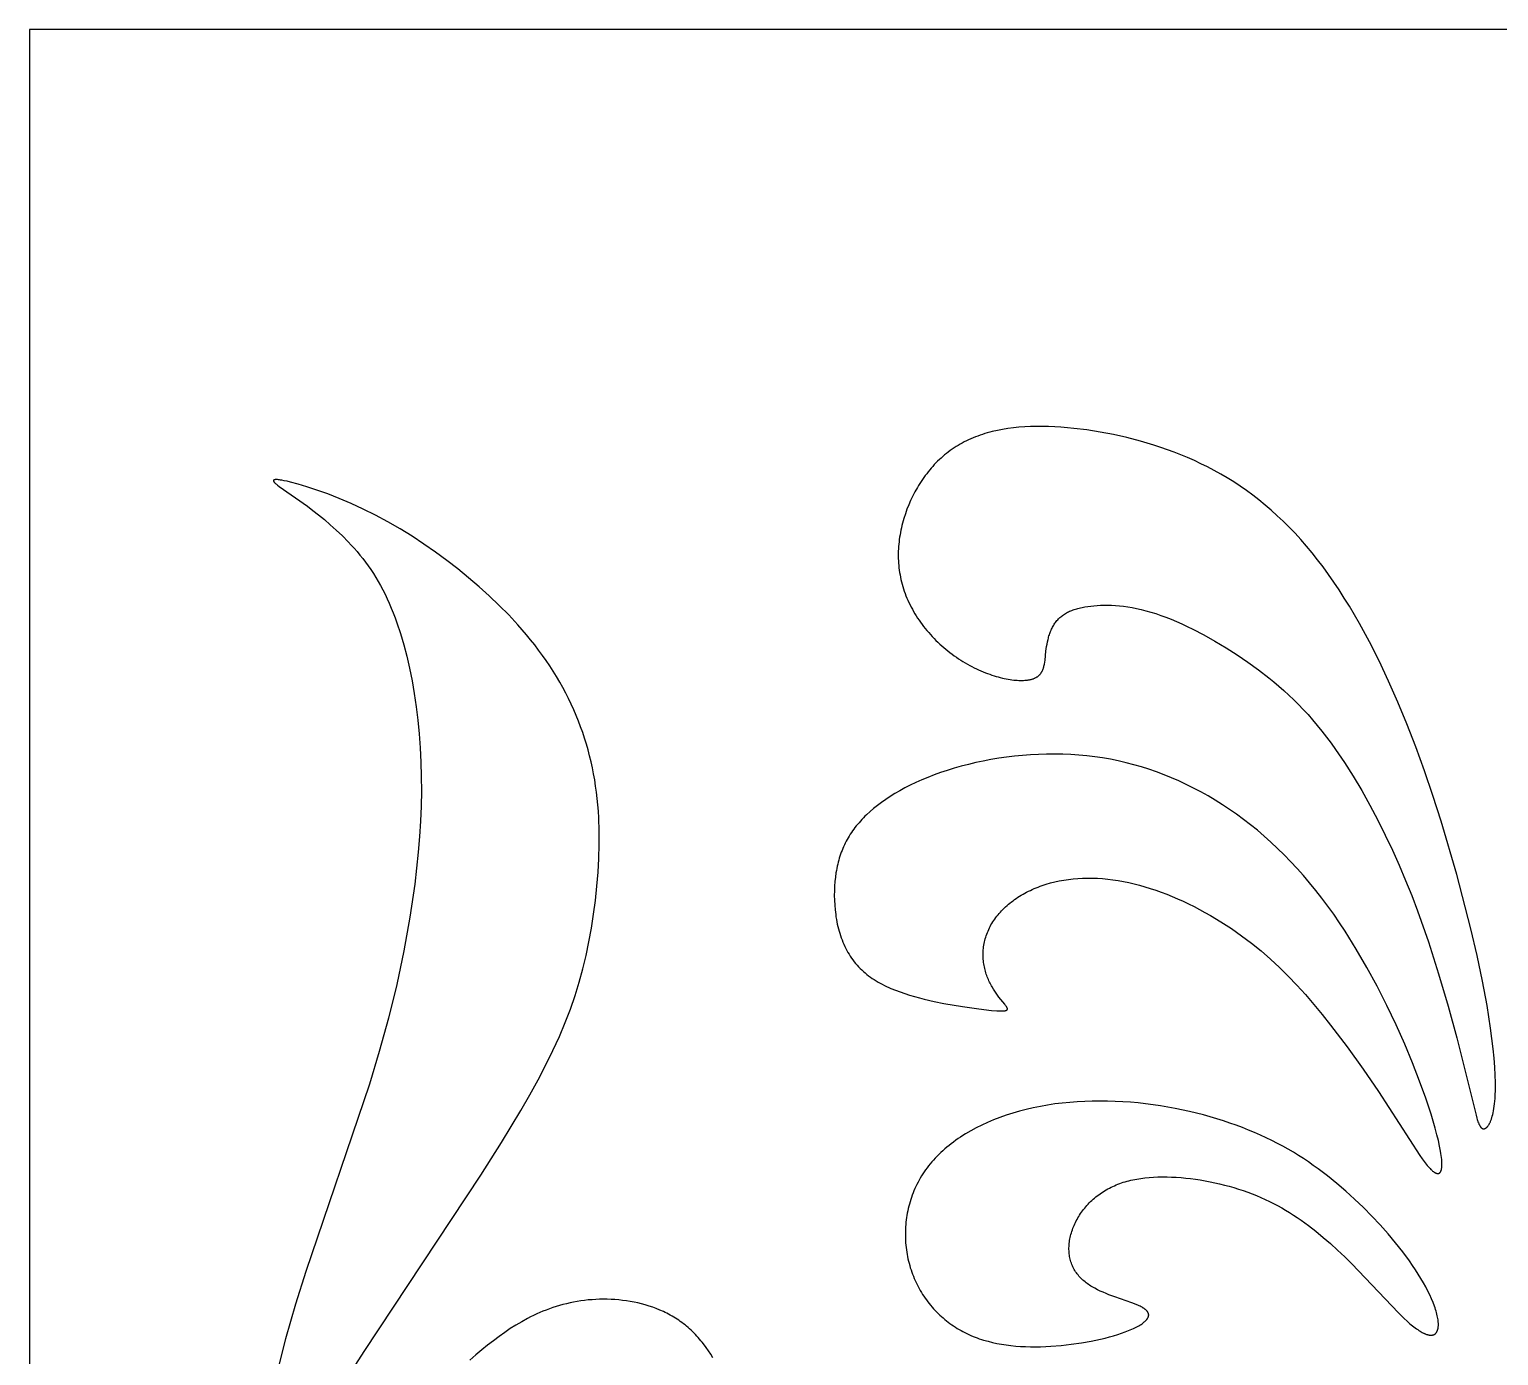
# Model space of a CAD drawing. Extents: x 2.59 to 8.26, y 15.9 to 21.16.
# Drawn here: x 2.592 to 5.247, y 18.767 to 21.164 of the extents above; entities that cross this region are included whole.
import ezdxf

# ---------------------------------------------------------------- set-up
doc = ezdxf.new("R2010")
doc.units = 0
doc.header["$MEASUREMENT"] = 0
doc.layers.add('DEFAULT', color=18, linetype='CONTINUOUS')

msp = doc.modelspace()

# ---------------------------------------------------------------- linework, layer by layer
at = {"layer": 'DEFAULT'}
for points in [[(2.5915, 15.8988), (8.2615, 15.8988), (8.2615, 21.1638), (2.5915, 21.1638)], [(5.2398, 19.2886), (5.2386, 19.3045), (5.2369, 19.3215), (5.2322, 19.3586), (5.2257, 19.3996), (5.2175, 19.4437), (5.2078, 19.4902), (5.1967, 19.5384), (5.1714, 19.6366), (5.143, 19.7329), (5.128, 19.7793), (5.1126, 19.8241), (5.0969, 19.8672), (5.0808, 19.9086), (5.0644, 19.9482), (5.0477, 19.9861), (5.0306, 20.0224), (5.0132, 20.0569), (4.9953, 20.0899), (4.9771, 20.1212), (4.9678, 20.1362), (4.9584, 20.1508), (4.9489, 20.165), (4.9392, 20.1788), (4.9295, 20.1923), (4.9196, 20.2053), (4.9096, 20.2179), (4.8994, 20.23), (4.8891, 20.2418), (4.8787, 20.2532), (4.8682, 20.2642), (4.8575, 20.2748), (4.8467, 20.285), (4.8358, 20.2949), (4.8248, 20.3043), (4.8136, 20.3134), (4.8023, 20.3221), (4.791, 20.3304), (4.7795, 20.3383), (4.7679, 20.346), (4.7563, 20.3532), (4.7445, 20.3601), (4.7327, 20.3667), (4.7208, 20.373), (4.7088, 20.379), (4.6968, 20.3846), (4.6847, 20.3899), (4.6725, 20.395), (4.6604, 20.3998), (4.6482, 20.4043), (4.636, 20.4085), (4.6237, 20.4125), (4.6115, 20.4163), (4.5992, 20.4198), (4.5748, 20.4261), (4.5504, 20.4315), (4.5263, 20.4361), (4.5024, 20.4399), (4.4789, 20.4428), (4.4673, 20.4439), (4.4558, 20.4449), (4.4445, 20.4456), (4.4333, 20.446), (4.4223, 20.4463), (4.4114, 20.4463), (4.4007, 20.4461), (4.3902, 20.4456), (4.3799, 20.4448), (4.3698, 20.4438), (4.3599, 20.4426), (4.3502, 20.441), (4.3408, 20.4392), (4.3316, 20.4371), (4.327, 20.4359), (4.3226, 20.4347), (4.3182, 20.4334), (4.3138, 20.432), (4.3095, 20.4306), (4.3053, 20.429), (4.3011, 20.4274), (4.297, 20.4258), (4.2929, 20.424), (4.2889, 20.4222), (4.285, 20.4203), (4.2811, 20.4183), (4.2773, 20.4163), (4.2735, 20.4142), (4.2698, 20.412), (4.2662, 20.4098), (4.2626, 20.4074), (4.259, 20.405), (4.2556, 20.4026), (4.2522, 20.4), (4.2488, 20.3974), (4.2455, 20.3947), (4.2423, 20.392), (4.2391, 20.3892), (4.236, 20.3863), (4.2329, 20.3833), (4.2299, 20.3803), (4.2269, 20.3772), (4.2241, 20.3741), (4.2212, 20.3709), (4.2185, 20.3676), (4.2157, 20.3643), (4.2131, 20.3609), (4.2105, 20.3575), (4.208, 20.354), (4.2055, 20.3505), (4.2031, 20.3469), (4.2007, 20.3433), (4.1984, 20.3396), (4.1962, 20.3359), (4.1919, 20.3283), (4.1879, 20.3206), (4.1841, 20.3127), (4.1807, 20.3047), (4.1774, 20.2966), (4.1745, 20.2884), (4.1718, 20.2801), (4.1695, 20.2717), (4.1684, 20.2675), (4.1674, 20.2633), (4.1665, 20.2591), (4.1657, 20.2548), (4.1649, 20.2506), (4.1642, 20.2463), (4.1636, 20.2421), (4.1631, 20.2378), (4.1627, 20.2335), (4.1623, 20.2293), (4.162, 20.225), (4.1618, 20.2207), (4.1617, 20.2164), (4.1617, 20.2122), (4.1618, 20.2079), (4.162, 20.2036), (4.1622, 20.1994), (4.1626, 20.1951), (4.163, 20.1908), (4.1636, 20.1866), (4.1642, 20.1823), (4.1649, 20.1781), (4.1657, 20.1738), (4.1666, 20.1696), (4.1676, 20.1654), (4.1687, 20.1612), (4.1699, 20.157), (4.1712, 20.1528), (4.1726, 20.1486), (4.1741, 20.1445), (4.1757, 20.1403), (4.1774, 20.1362), (4.1791, 20.1321), (4.181, 20.128), (4.183, 20.1239), (4.185, 20.1199), (4.1872, 20.1159), (4.1894, 20.1119), (4.1917, 20.1079), (4.1942, 20.1039), (4.1967, 20.1), (4.1993, 20.0961), (4.202, 20.0923), (4.2048, 20.0885), (4.2076, 20.0847), (4.2106, 20.081), (4.2136, 20.0773), (4.2167, 20.0737), (4.2198, 20.0701), (4.2231, 20.0666), (4.2264, 20.0631), (4.2298, 20.0597), (4.2332, 20.0563), (4.2368, 20.053), (4.2403, 20.0498), (4.244, 20.0466), (4.2477, 20.0435), (4.2514, 20.0405), (4.2552, 20.0375), (4.259, 20.0346), (4.2629, 20.0318), (4.2668, 20.0291), (4.2707, 20.0264), (4.2747, 20.0238), (4.2787, 20.0213), (4.2827, 20.0189), (4.2867, 20.0166), (4.2908, 20.0144), (4.2948, 20.0122), (4.2989, 20.0102), (4.3029, 20.0082), (4.307, 20.0063), (4.311, 20.0046), (4.315, 20.0029), (4.3191, 20.0012), (4.323, 19.9997), (4.327, 19.9983), (4.3309, 19.997), (4.3348, 19.9957), (4.3386, 19.9946), (4.3424, 19.9935), (4.3461, 19.9925), (4.3498, 19.9916), (4.3534, 19.9908), (4.357, 19.9901), (4.3605, 19.9894), (4.3639, 19.9889), (4.3672, 19.9884), (4.3704, 19.988), (4.3736, 19.9877), (4.3767, 19.9875), (4.3796, 19.9873), (4.3825, 19.9872), (4.3853, 19.9872), (4.388, 19.9873), (4.3906, 19.9875), (4.3931, 19.9877), (4.3955, 19.988), (4.3967, 19.9881), (4.3978, 19.9883), (4.3989, 19.9885), (4.4, 19.9887), (4.401, 19.989), (4.402, 19.9892), (4.403, 19.9895), (4.404, 19.9898), (4.405, 19.9901), (4.4059, 19.9904), (4.4068, 19.9908), (4.4077, 19.9911), (4.4085, 19.9915), (4.4093, 19.9919), (4.4101, 19.9923), (4.4109, 19.9927), (4.4117, 19.9931), (4.4124, 19.9936), (4.4131, 19.994), (4.4138, 19.9945), (4.4144, 19.995), (4.4151, 19.9955), (4.4157, 19.996), (4.4163, 19.9965), (4.4168, 19.9971), (4.4174, 19.9977), (4.4179, 19.9982), (4.4184, 19.9988), (4.4189, 19.9994), (4.4194, 20), (4.4198, 20.0007), (4.4202, 20.0013), (4.4207, 20.002), (4.4211, 20.0026), (4.4214, 20.0033), (4.4218, 20.004), (4.4221, 20.0047), (4.4225, 20.0054), (4.4228, 20.0062), (4.4231, 20.0069), (4.4234, 20.0077), (4.4236, 20.0084), (4.4239, 20.0092), (4.4241, 20.01), (4.4246, 20.0116), (4.425, 20.0133), (4.4254, 20.015), (4.4257, 20.0167), (4.4263, 20.0203), (4.4269, 20.0241), (4.4287, 20.0402), (4.4299, 20.0487), (4.4306, 20.053), (4.4315, 20.0573), (4.4324, 20.0615), (4.433, 20.0636), (4.4335, 20.0657), (4.4341, 20.0678), (4.4348, 20.0699), (4.4355, 20.0719), (4.4362, 20.0739), (4.437, 20.0759), (4.4378, 20.0779), (4.4387, 20.0798), (4.4396, 20.0817), (4.4405, 20.0835), (4.4415, 20.0854), (4.4426, 20.0871), (4.4436, 20.0889), (4.4448, 20.0906), (4.446, 20.0922), (4.4472, 20.0938), (4.4485, 20.0954), (4.4498, 20.0969), (4.4511, 20.0983), (4.4526, 20.0997), (4.454, 20.1011), (4.4555, 20.1024), (4.4571, 20.1037), (4.4587, 20.1049), (4.4604, 20.1061), (4.4621, 20.1072), (4.4639, 20.1083), (4.4657, 20.1094), (4.4675, 20.1104), (4.4694, 20.1113), (4.4714, 20.1122), (4.4734, 20.1131), (4.4755, 20.1139), (4.4776, 20.1147), (4.4797, 20.1155), (4.482, 20.1162), (4.4842, 20.1168), (4.4865, 20.1175), (4.4889, 20.1181), (4.4913, 20.1187), (4.4938, 20.1192), (4.4989, 20.1202), (4.5042, 20.121), (4.5097, 20.1217), (4.5154, 20.1223), (4.5213, 20.1227), (4.5274, 20.123), (4.5338, 20.1232), (4.5403, 20.1232), (4.5471, 20.123), (4.5541, 20.1226), (4.5613, 20.122), (4.5688, 20.1212), (4.5765, 20.1202), (4.5844, 20.1189), (4.5925, 20.1173), (4.6008, 20.1154), (4.6093, 20.1132), (4.6181, 20.1108), (4.627, 20.108), (4.6361, 20.1049), (4.6454, 20.1015), (4.6549, 20.0978), (4.6645, 20.0937), (4.6742, 20.0894), (4.684, 20.0848), (4.6939, 20.0799), (4.7139, 20.0694), (4.734, 20.0581), (4.7541, 20.046), (4.7739, 20.0333), (4.7935, 20.0201), (4.8126, 20.0063), (4.8313, 19.9919), (4.8405, 19.9845), (4.8496, 19.9768), (4.8586, 19.9689), (4.8675, 19.9608), (4.8763, 19.9524), (4.885, 19.9438), (4.8936, 19.9348), (4.9022, 19.9255), (4.9106, 19.9159), (4.919, 19.906), (4.9274, 19.8957), (4.9357, 19.885), (4.9439, 19.874), (4.9521, 19.8626), (4.9681, 19.839), (4.9839, 19.8141), (4.9992, 19.7884), (5.014, 19.7619), (5.0283, 19.735), (5.0419, 19.7078), (5.0548, 19.6805), (5.0671, 19.6533), (5.0786, 19.6259), (5.0896, 19.5986), (5.1001, 19.571), (5.1198, 19.5149), (5.1382, 19.4571), (5.1556, 19.3985), (5.1713, 19.3414), (5.2059, 19.2014), (5.2073, 19.1963), (5.208, 19.1939), (5.2087, 19.1918), (5.2094, 19.1898), (5.2101, 19.1879), (5.2108, 19.1863), (5.2112, 19.1855), (5.2115, 19.1847), (5.2119, 19.184), (5.2122, 19.1833), (5.2126, 19.1827), (5.2129, 19.1821), (5.2133, 19.1815), (5.2135, 19.1812), (5.2137, 19.1809), (5.2139, 19.1807), (5.214, 19.1804), (5.2142, 19.1802), (5.2144, 19.18), (5.2146, 19.1798), (5.2148, 19.1795), (5.215, 19.1793), (5.2152, 19.1791), (5.2154, 19.179), (5.2156, 19.1788), (5.2158, 19.1786), (5.216, 19.1785), (5.2162, 19.1783), (5.2164, 19.1782), (5.2166, 19.178), (5.2168, 19.1779), (5.217, 19.1778), (5.2171, 19.1777), (5.2172, 19.1777), (5.2173, 19.1776), (5.2174, 19.1776), (5.2175, 19.1775), (5.2176, 19.1775), (5.2177, 19.1774), (5.2178, 19.1774), (5.2179, 19.1774), (5.218, 19.1773), (5.2181, 19.1773), (5.2182, 19.1773), (5.2183, 19.1772), (5.2184, 19.1772), (5.2185, 19.1772), (5.2187, 19.1772), (5.2188, 19.1771), (5.2189, 19.1771), (5.219, 19.1771), (5.2191, 19.1771), (5.2192, 19.1771), (5.2193, 19.1771), (5.2194, 19.1771), (5.2195, 19.1771), (5.2196, 19.1771), (5.2197, 19.1771), (5.2198, 19.1771), (5.22, 19.1771), (5.2201, 19.1771), (5.2202, 19.1771), (5.2203, 19.1771), (5.2204, 19.1771), (5.2205, 19.1771), (5.2206, 19.1771), (5.2207, 19.1772), (5.2209, 19.1772), (5.221, 19.1772), (5.2211, 19.1772), (5.2212, 19.1773), (5.2213, 19.1773), (5.2214, 19.1773), (5.2215, 19.1774), (5.2218, 19.1774), (5.222, 19.1775), (5.2222, 19.1776), (5.2225, 19.1777), (5.2227, 19.1779), (5.2229, 19.178), (5.2232, 19.1781), (5.2234, 19.1783), (5.2237, 19.1784), (5.2239, 19.1786), (5.2241, 19.1787), (5.2244, 19.1789), (5.2246, 19.1791), (5.2249, 19.1793), (5.2251, 19.1795), (5.2253, 19.1798), (5.2256, 19.18), (5.2258, 19.1802), (5.2261, 19.1805), (5.2263, 19.1808), (5.2266, 19.181), (5.2268, 19.1813), (5.2273, 19.1819), (5.2278, 19.1826), (5.2283, 19.1833), (5.2288, 19.184), (5.2293, 19.1848), (5.2298, 19.1857), (5.2302, 19.1865), (5.2307, 19.1875), (5.2312, 19.1885), (5.2317, 19.1895), (5.2322, 19.1906), (5.2326, 19.1917), (5.2331, 19.1929), (5.2335, 19.1941), (5.234, 19.1954), (5.2344, 19.1968), (5.2353, 19.1997), (5.2361, 19.2028), (5.2368, 19.2061), (5.2376, 19.2097), (5.2382, 19.2136), (5.2388, 19.2177), (5.2394, 19.222), (5.2399, 19.2267), (5.2403, 19.2316), (5.2406, 19.2368), (5.241, 19.248), (5.241, 19.2604), (5.2406, 19.2739)], [(5.1379, 19.1556), (5.1353, 19.1663), (5.1322, 19.178), (5.1245, 19.2036), (5.1151, 19.2322), (5.1039, 19.2631), (5.0911, 19.2959), (5.0769, 19.33), (5.0614, 19.3648), (5.0448, 19.3998), (5.0272, 19.4346), (5.0087, 19.4687), (4.9894, 19.5019), (4.9694, 19.5339), (4.9591, 19.5494), (4.9486, 19.5646), (4.938, 19.5794), (4.9272, 19.5938), (4.9162, 19.6079), (4.9051, 19.6215), (4.8938, 19.6348), (4.8824, 19.6476), (4.8708, 19.6601), (4.8591, 19.6721), (4.8472, 19.6838), (4.8351, 19.6951), (4.823, 19.7059), (4.8107, 19.7164), (4.7983, 19.7264), (4.7858, 19.7361), (4.7732, 19.7453), (4.7605, 19.7542), (4.7477, 19.7627), (4.7347, 19.7708), (4.7217, 19.7785), (4.7087, 19.7859), (4.6955, 19.7928), (4.6822, 19.7994), (4.6689, 19.8056), (4.6555, 19.8115), (4.642, 19.8169), (4.6285, 19.822), (4.6148, 19.8267), (4.6011, 19.8311), (4.5872, 19.835), (4.5733, 19.8386), (4.5593, 19.8418), (4.5452, 19.8447), (4.531, 19.8472), (4.5167, 19.8492), (4.5024, 19.851), (4.488, 19.8523), (4.4735, 19.8533), (4.4589, 19.8539), (4.4444, 19.8542), (4.4298, 19.8541), (4.4152, 19.8536), (4.4006, 19.8529), (4.3861, 19.8517), (4.3717, 19.8503), (4.3574, 19.8486), (4.3432, 19.8465), (4.3292, 19.8442), (4.3153, 19.8415), (4.3018, 19.8387), (4.2884, 19.8355), (4.2753, 19.8321), (4.2626, 19.8285), (4.2502, 19.8246), (4.2381, 19.8206), (4.2264, 19.8164), (4.215, 19.812), (4.2041, 19.8074), (4.1935, 19.8027), (4.1834, 19.7979), (4.1737, 19.7929), (4.1644, 19.7878), (4.1555, 19.7827), (4.147, 19.7774), (4.139, 19.7721), (4.1313, 19.7667), (4.124, 19.7612), (4.1172, 19.7557), (4.1107, 19.7501), (4.1045, 19.7445), (4.1016, 19.7417), (4.0988, 19.7388), (4.096, 19.7359), (4.0933, 19.7331), (4.0908, 19.7302), (4.0883, 19.7272), (4.0858, 19.7243), (4.0835, 19.7213), (4.0813, 19.7183), (4.0791, 19.7153), (4.077, 19.7123), (4.075, 19.7092), (4.073, 19.7061), (4.0712, 19.703), (4.0694, 19.6998), (4.0676, 19.6967), (4.066, 19.6934), (4.0644, 19.6902), (4.0629, 19.6868), (4.0615, 19.6835), (4.0601, 19.6801), (4.0588, 19.6767), (4.0575, 19.6732), (4.0563, 19.6697), (4.0552, 19.6661), (4.0542, 19.6625), (4.0532, 19.6588), (4.0523, 19.6551), (4.0514, 19.6514), (4.0506, 19.6476), (4.0499, 19.6437), (4.0492, 19.6398), (4.0481, 19.6319), (4.0472, 19.6238), (4.0466, 19.6155), (4.0462, 19.6071), (4.0461, 19.5986), (4.0463, 19.59), (4.0468, 19.5814), (4.0475, 19.5727), (4.048, 19.5684), (4.0486, 19.5641), (4.0492, 19.5598), (4.0499, 19.5555), (4.0507, 19.5512), (4.0516, 19.547), (4.0526, 19.5428), (4.0536, 19.5386), (4.0547, 19.5344), (4.056, 19.5303), (4.0573, 19.5262), (4.0586, 19.5222), (4.0601, 19.5183), (4.0617, 19.5144), (4.0633, 19.5105), (4.065, 19.5067), (4.0669, 19.503), (4.0688, 19.4994), (4.0708, 19.4958), (4.0729, 19.4923), (4.0751, 19.4888), (4.0773, 19.4855), (4.0797, 19.4822), (4.0822, 19.479), (4.0847, 19.4758), (4.0873, 19.4728), (4.09, 19.4698), (4.0928, 19.4669), (4.0957, 19.4641), (4.0987, 19.4614), (4.1018, 19.4587), (4.1049, 19.4561), (4.1081, 19.4536), (4.1114, 19.4512), (4.1148, 19.4488), (4.1183, 19.4465), (4.1218, 19.4443), (4.1254, 19.4422), (4.1291, 19.4401), (4.1328, 19.4381), (4.1367, 19.4361), (4.1405, 19.4342), (4.1445, 19.4324), (4.1485, 19.4307), (4.1566, 19.4273), (4.165, 19.4242), (4.1735, 19.4212), (4.1822, 19.4185), (4.191, 19.4159), (4.1998, 19.4136), (4.2088, 19.4113), (4.2266, 19.4073), (4.2443, 19.4037), (4.2777, 19.398), (4.3071, 19.3938), (4.3305, 19.391), (4.3397, 19.3903), (4.3436, 19.3901), (4.3471, 19.39), (4.3486, 19.39), (4.3501, 19.39), (4.3514, 19.3901), (4.3526, 19.3902), (4.3532, 19.3902), (4.3538, 19.3903), (4.3543, 19.3904), (4.3548, 19.3904), (4.3552, 19.3905), (4.3557, 19.3906), (4.3559, 19.3907), (4.3561, 19.3907), (4.3562, 19.3908), (4.3564, 19.3909), (4.3566, 19.3909), (4.3568, 19.391), (4.357, 19.3911), (4.3571, 19.3911), (4.3573, 19.3912), (4.3574, 19.3913), (4.3575, 19.3914), (4.3576, 19.3914), (4.3577, 19.3914), (4.3577, 19.3915), (4.3578, 19.3915), (4.3579, 19.3916), (4.3579, 19.3916), (4.358, 19.3917), (4.358, 19.3917), (4.3581, 19.3917), (4.3581, 19.3918), (4.3582, 19.3918), (4.3582, 19.3919), (4.3583, 19.3919), (4.3583, 19.392), (4.3584, 19.392), (4.3584, 19.3921), (4.3585, 19.3921), (4.3585, 19.3922), (4.3585, 19.3922), (4.3586, 19.3923), (4.3586, 19.3923), (4.3587, 19.3924), (4.3587, 19.3924), (4.3587, 19.3925), (4.3587, 19.3925), (4.3588, 19.3926), (4.3588, 19.3927), (4.3588, 19.3927), (4.3588, 19.3928), (4.3589, 19.3928), (4.3589, 19.3929), (4.3589, 19.3929), (4.3589, 19.393), (4.3589, 19.3931), (4.359, 19.3931), (4.359, 19.3932), (4.359, 19.3932), (4.359, 19.3933), (4.359, 19.3934), (4.359, 19.3934), (4.359, 19.3935), (4.359, 19.3936), (4.359, 19.3936), (4.359, 19.3937), (4.359, 19.3938), (4.359, 19.3938), (4.359, 19.3939), (4.359, 19.394), (4.359, 19.394), (4.359, 19.3941), (4.359, 19.3942), (4.359, 19.3943), (4.3589, 19.3944), (4.3589, 19.3946), (4.3589, 19.3947), (4.3588, 19.3949), (4.3588, 19.395), (4.3587, 19.3952), (4.3587, 19.3953), (4.3586, 19.3955), (4.3585, 19.3957), (4.3584, 19.3959), (4.3584, 19.396), (4.3582, 19.3964), (4.358, 19.3968), (4.3578, 19.3971), (4.3575, 19.3975), (4.3573, 19.3979), (4.357, 19.3984), (4.3564, 19.3992), (4.3557, 19.4001), (4.3542, 19.4021), (4.3437, 19.4151), (4.3412, 19.4184), (4.3387, 19.4218), (4.3362, 19.4255), (4.3337, 19.4293), (4.3313, 19.4334), (4.3301, 19.4355), (4.3289, 19.4377), (4.3278, 19.4399), (4.3266, 19.4421), (4.3256, 19.4444), (4.3245, 19.4467), (4.3235, 19.4491), (4.3226, 19.4516), (4.3217, 19.454), (4.3208, 19.4565), (4.32, 19.4591), (4.3192, 19.4616), (4.3185, 19.4642), (4.3179, 19.4669), (4.3173, 19.4695), (4.3168, 19.4722), (4.3163, 19.475), (4.3159, 19.4777), (4.3156, 19.4805), (4.3153, 19.4833), (4.3151, 19.4861), (4.315, 19.4889), (4.315, 19.4917), (4.315, 19.4945), (4.3151, 19.4974), (4.3153, 19.5003), (4.3156, 19.5031), (4.3159, 19.506), (4.3164, 19.5089), (4.3169, 19.5117), (4.3175, 19.5146), (4.3181, 19.5175), (4.3189, 19.5203), (4.3197, 19.5232), (4.3206, 19.526), (4.3216, 19.5288), (4.3227, 19.5316), (4.3239, 19.5344), (4.3251, 19.5372), (4.3264, 19.54), (4.3278, 19.5427), (4.3293, 19.5454), (4.3309, 19.5481), (4.3325, 19.5508), (4.3343, 19.5534), (4.3361, 19.5561), (4.338, 19.5587), (4.3399, 19.5612), (4.342, 19.5637), (4.3441, 19.5662), (4.3463, 19.5687), (4.3485, 19.5711), (4.3508, 19.5735), (4.3532, 19.5759), (4.3557, 19.5782), (4.3583, 19.5805), (4.3609, 19.5827), (4.3635, 19.5849), (4.3663, 19.5871), (4.3691, 19.5892), (4.372, 19.5913), (4.3749, 19.5933), (4.3779, 19.5953), (4.3809, 19.5972), (4.384, 19.5991), (4.3872, 19.601), (4.3904, 19.6028), (4.3937, 19.6045), (4.397, 19.6062), (4.4004, 19.6079), (4.4038, 19.6095), (4.4073, 19.611), (4.4109, 19.6125), (4.4144, 19.6139), (4.4181, 19.6153), (4.4218, 19.6166), (4.4293, 19.6191), (4.4369, 19.6213), (4.4448, 19.6233), (4.4528, 19.6251), (4.4609, 19.6266), (4.4692, 19.6278), (4.4777, 19.6288), (4.4862, 19.6296), (4.4949, 19.63), (4.5038, 19.6302), (4.5127, 19.6302), (4.5218, 19.6298), (4.5309, 19.6292), (4.5402, 19.6283), (4.5495, 19.6271), (4.559, 19.6257), (4.5685, 19.624), (4.5781, 19.622), (4.5878, 19.6198), (4.5975, 19.6173), (4.6073, 19.6145), (4.6171, 19.6115), (4.6269, 19.6082), (4.6368, 19.6046), (4.6468, 19.6009), (4.6567, 19.5968), (4.6666, 19.5926), (4.6765, 19.5881), (4.6865, 19.5834), (4.6963, 19.5785), (4.7062, 19.5734), (4.716, 19.5681), (4.7257, 19.5626), (4.7449, 19.551), (4.7638, 19.5388), (4.7822, 19.5259), (4.8001, 19.5124), (4.8174, 19.4984), (4.8343, 19.4838), (4.8506, 19.4686), (4.8666, 19.4528), (4.8822, 19.4365), (4.8976, 19.4194), (4.9128, 19.4018), (4.9279, 19.3835), (4.9429, 19.3645), (4.9728, 19.3252), (5.0019, 19.2846), (5.0295, 19.2444), (5.1045, 19.1286), (5.1085, 19.1229), (5.1123, 19.1177), (5.116, 19.113), (5.1177, 19.1108), (5.1195, 19.1088), (5.1212, 19.1069), (5.1228, 19.1051), (5.1244, 19.1035), (5.1252, 19.1028), (5.1259, 19.102), (5.1267, 19.1014), (5.1274, 19.1007), (5.1282, 19.1001), (5.1289, 19.0996), (5.1296, 19.099), (5.1303, 19.0986), (5.131, 19.0981), (5.1313, 19.0979), (5.1316, 19.0977), (5.132, 19.0975), (5.1323, 19.0974), (5.1326, 19.0972), (5.1329, 19.0971), (5.1333, 19.0969), (5.1336, 19.0968), (5.1339, 19.0967), (5.1342, 19.0966), (5.1345, 19.0965), (5.1348, 19.0964), (5.1351, 19.0963), (5.1354, 19.0962), (5.1355, 19.0962), (5.1357, 19.0962), (5.1358, 19.0962), (5.1359, 19.0961), (5.1361, 19.0961), (5.1362, 19.0961), (5.1363, 19.0961), (5.1365, 19.0961), (5.1366, 19.0961), (5.1368, 19.0961), (5.1369, 19.0961), (5.137, 19.0961), (5.1372, 19.0961), (5.1373, 19.0961), (5.1374, 19.0961), (5.1375, 19.0961), (5.1377, 19.0961), (5.1378, 19.0962), (5.1379, 19.0962), (5.138, 19.0962), (5.1382, 19.0962), (5.1383, 19.0963), (5.1384, 19.0963), (5.1385, 19.0964), (5.1387, 19.0964), (5.1388, 19.0964), (5.1389, 19.0965), (5.139, 19.0965), (5.1391, 19.0966), (5.1392, 19.0967), (5.1393, 19.0967), (5.1395, 19.0968), (5.1396, 19.0968), (5.1397, 19.0969), (5.1398, 19.097), (5.1399, 19.0971), (5.14, 19.0971), (5.1401, 19.0972), (5.1402, 19.0973), (5.1403, 19.0974), (5.1404, 19.0975), (5.1405, 19.0976), (5.1406, 19.0977), (5.1407, 19.0978), (5.1408, 19.0979), (5.1409, 19.098), (5.141, 19.0981), (5.1411, 19.0982), (5.1412, 19.0983), (5.1413, 19.0985), (5.1413, 19.0986), (5.1414, 19.0987), (5.1415, 19.0988), (5.1416, 19.099), (5.1418, 19.0992), (5.1419, 19.0995), (5.1421, 19.0998), (5.1422, 19.1001), (5.1424, 19.1005), (5.1425, 19.1008), (5.1427, 19.1012), (5.1428, 19.1015), (5.1429, 19.1019), (5.143, 19.1023), (5.1432, 19.1027), (5.1433, 19.1031), (5.1434, 19.1036), (5.1435, 19.104), (5.1436, 19.1045), (5.1437, 19.1055), (5.1439, 19.1065), (5.144, 19.1076), (5.1441, 19.1087), (5.1442, 19.1099), (5.1442, 19.1111), (5.1442, 19.1124), (5.1442, 19.1138), (5.1442, 19.1152), (5.1441, 19.1182), (5.1438, 19.1214), (5.1435, 19.1249), (5.143, 19.1286), (5.1425, 19.1325), (5.1418, 19.1367), (5.1401, 19.1457)], [(5.1378, 18.8207), (5.1378, 18.8216), (5.1378, 18.8226), (5.1378, 18.8237), (5.1378, 18.8247), (5.1378, 18.8258), (5.1377, 18.8269), (5.1375, 18.8291), (5.1372, 18.8315), (5.1368, 18.834), (5.1364, 18.8365), (5.1358, 18.8391), (5.1352, 18.8419), (5.1344, 18.8447), (5.1336, 18.8475), (5.1327, 18.8505), (5.1317, 18.8535), (5.1306, 18.8566), (5.1282, 18.8631), (5.1254, 18.8698), (5.1222, 18.8767), (5.1188, 18.8838), (5.1149, 18.8912), (5.1108, 18.8987), (5.1063, 18.9064), (5.1015, 18.9142), (5.0965, 18.9221), (5.0911, 18.9301), (5.0855, 18.9382), (5.0734, 18.9544), (5.0605, 18.9708), (5.0468, 18.9871), (5.0324, 19.0032), (5.0176, 19.0191), (5.0022, 19.0345), (4.9865, 19.0496), (4.9705, 19.0642), (4.9542, 19.0782), (4.9376, 19.0917), (4.9205, 19.1047), (4.9118, 19.1109), (4.903, 19.1171), (4.8941, 19.123), (4.885, 19.1289), (4.8757, 19.1345), (4.8663, 19.1401), (4.8567, 19.1455), (4.8469, 19.1507), (4.8369, 19.1558), (4.8267, 19.1608), (4.8163, 19.1656), (4.8057, 19.1703), (4.7949, 19.1748), (4.7838, 19.1792), (4.7726, 19.1834), (4.7611, 19.1874), (4.7494, 19.1913), (4.7375, 19.1951), (4.7254, 19.1986), (4.7131, 19.202), (4.688, 19.2083), (4.6621, 19.2137), (4.6489, 19.2161), (4.6356, 19.2184), (4.6222, 19.2203), (4.6087, 19.2221), (4.5951, 19.2236), (4.5814, 19.2249), (4.5676, 19.2258), (4.5538, 19.2266), (4.54, 19.227), (4.5262, 19.2272), (4.5124, 19.227), (4.4987, 19.2266), (4.485, 19.2259), (4.4715, 19.2248), (4.458, 19.2235), (4.4447, 19.2218), (4.4315, 19.2198), (4.4185, 19.2175), (4.4057, 19.2149), (4.3931, 19.212), (4.3807, 19.2088), (4.3687, 19.2053), (4.3568, 19.2015), (4.3453, 19.1974), (4.3341, 19.1931), (4.3232, 19.1885), (4.3127, 19.1837), (4.3025, 19.1786), (4.2927, 19.1733), (4.2833, 19.1678), (4.2787, 19.165), (4.2743, 19.1621), (4.2699, 19.1592), (4.2657, 19.1562), (4.2615, 19.1531), (4.2574, 19.1501), (4.2535, 19.147), (4.2496, 19.1438), (4.2458, 19.1406), (4.2422, 19.1373), (4.2386, 19.134), (4.2352, 19.1307), (4.2318, 19.1274), (4.2286, 19.1239), (4.2254, 19.1205), (4.2224, 19.117), (4.2195, 19.1135), (4.2166, 19.11), (4.2139, 19.1064), (4.2112, 19.1028), (4.2087, 19.0991), (4.2062, 19.0954), (4.2039, 19.0917), (4.2016, 19.088), (4.1995, 19.0842), (4.1974, 19.0804), (4.1954, 19.0765), (4.1936, 19.0727), (4.1918, 19.0688), (4.1901, 19.0649), (4.1885, 19.061), (4.187, 19.057), (4.1855, 19.053), (4.1842, 19.049), (4.183, 19.045), (4.1818, 19.0409), (4.1807, 19.0369), (4.1797, 19.0328), (4.1788, 19.0287), (4.178, 19.0246), (4.1773, 19.0205), (4.1767, 19.0164), (4.1761, 19.0122), (4.1756, 19.0081), (4.1752, 19.0039), (4.1749, 18.9998), (4.1747, 18.9956), (4.1746, 18.9914), (4.1745, 18.9873), (4.1745, 18.9831), (4.1746, 18.9789), (4.1748, 18.9748), (4.1751, 18.9706), (4.1755, 18.9665), (4.1759, 18.9624), (4.1764, 18.9582), (4.177, 18.9541), (4.1777, 18.9501), (4.1785, 18.946), (4.1793, 18.9419), (4.1803, 18.9379), (4.1813, 18.9339), (4.1824, 18.9299), (4.1835, 18.9259), (4.1848, 18.922), (4.1861, 18.9181), (4.1875, 18.9142), (4.189, 18.9104), (4.1906, 18.9066), (4.1922, 18.9029), (4.194, 18.8991), (4.1957, 18.8954), (4.1976, 18.8918), (4.1996, 18.8882), (4.2016, 18.8847), (4.2036, 18.8811), (4.2058, 18.8777), (4.208, 18.8743), (4.2103, 18.8709), (4.2127, 18.8676), (4.2151, 18.8644), (4.2176, 18.8612), (4.2201, 18.858), (4.2227, 18.8549), (4.2254, 18.8519), (4.2281, 18.849), (4.2309, 18.8461), (4.2337, 18.8432), (4.2366, 18.8404), (4.2396, 18.8377), (4.2426, 18.8351), (4.2456, 18.8325), (4.2487, 18.83), (4.2519, 18.8275), (4.2551, 18.8252), (4.2583, 18.8228), (4.2616, 18.8206), (4.2649, 18.8184), (4.2683, 18.8163), (4.2717, 18.8143), (4.2752, 18.8123), (4.2787, 18.8104), (4.2823, 18.8086), (4.2858, 18.8068), (4.2895, 18.8051), (4.2931, 18.8035), (4.2969, 18.8019), (4.3006, 18.8004), (4.3044, 18.799), (4.3082, 18.7977), (4.3121, 18.7964), (4.316, 18.7951), (4.3239, 18.7929), (4.3319, 18.7909), (4.3401, 18.7891), (4.3484, 18.7876), (4.3568, 18.7863), (4.3654, 18.7853), (4.3741, 18.7844), (4.3829, 18.7838), (4.3918, 18.7834), (4.4008, 18.7831), (4.4099, 18.7831), (4.419, 18.7832), (4.4282, 18.7835), (4.4375, 18.784), (4.456, 18.7854), (4.4744, 18.7875), (4.4926, 18.7901), (4.5102, 18.7933), (4.5272, 18.7969), (4.5354, 18.7989), (4.5433, 18.8009), (4.5509, 18.8031), (4.5583, 18.8053), (4.5652, 18.8076), (4.5718, 18.81), (4.578, 18.8124), (4.5838, 18.8149), (4.5866, 18.8161), (4.5892, 18.8173), (4.5917, 18.8186), (4.5941, 18.8198), (4.5963, 18.8211), (4.5984, 18.8223), (4.6004, 18.8236), (4.6023, 18.8248), (4.6041, 18.8261), (4.6049, 18.8267), (4.6057, 18.8273), (4.6064, 18.8279), (4.6071, 18.8285), (4.6078, 18.8291), (4.6085, 18.8297), (4.6091, 18.8304), (4.6097, 18.831), (4.6102, 18.8316), (4.6107, 18.8322), (4.6112, 18.8328), (4.6114, 18.8331), (4.6117, 18.8334), (4.6119, 18.8337), (4.6121, 18.834), (4.6123, 18.8343), (4.6124, 18.8345), (4.6126, 18.8348), (4.6128, 18.8351), (4.6129, 18.8354), (4.6131, 18.8357), (4.6132, 18.836), (4.6134, 18.8363), (4.6135, 18.8366), (4.6136, 18.8369), (4.6137, 18.8372), (4.6138, 18.8375), (4.6139, 18.8377), (4.614, 18.838), (4.614, 18.8383), (4.6141, 18.8386), (4.6141, 18.8389), (4.6142, 18.8392), (4.6142, 18.8394), (4.6142, 18.8397), (4.6143, 18.84), (4.6143, 18.8403), (4.6143, 18.8406), (4.6143, 18.8408), (4.6142, 18.8411), (4.6142, 18.8414), (4.6142, 18.8417), (4.6141, 18.8419), (4.6141, 18.8422), (4.614, 18.8425), (4.614, 18.8428), (4.6139, 18.843), (4.6138, 18.8433), (4.6137, 18.8436), (4.6136, 18.8438), (4.6135, 18.8441), (4.6134, 18.8444), (4.6133, 18.8446), (4.6131, 18.8449), (4.613, 18.8452), (4.6128, 18.8454), (4.6127, 18.8457), (4.6125, 18.8459), (4.6124, 18.8462), (4.6122, 18.8465), (4.612, 18.8467), (4.6118, 18.847), (4.6116, 18.8472), (4.6114, 18.8475), (4.6112, 18.8477), (4.6109, 18.848), (4.6107, 18.8482), (4.6102, 18.8487), (4.6097, 18.8492), (4.6091, 18.8497), (4.6086, 18.8502), (4.608, 18.8507), (4.6073, 18.8512), (4.6067, 18.8517), (4.606, 18.8522), (4.6053, 18.8526), (4.6045, 18.8531), (4.6038, 18.8536), (4.6022, 18.8545), (4.6005, 18.8554), (4.5987, 18.8564), (4.5968, 18.8573), (4.5948, 18.8582), (4.5928, 18.859), (4.5885, 18.8608), (4.5839, 18.8625), (4.5532, 18.8733), (4.5425, 18.8772), (4.5372, 18.8793), (4.532, 18.8815), (4.5268, 18.8838), (4.5218, 18.8862), (4.5169, 18.8887), (4.5145, 18.89), (4.5122, 18.8914), (4.5099, 18.8928), (4.5076, 18.8942), (4.5054, 18.8957), (4.5033, 18.8972), (4.5012, 18.8988), (4.4992, 18.9004), (4.4972, 18.902), (4.4953, 18.9037), (4.4934, 18.9054), (4.4916, 18.9072), (4.4899, 18.909), (4.4882, 18.9109), (4.4866, 18.9128), (4.4851, 18.9147), (4.4836, 18.9167), (4.4823, 18.9187), (4.4809, 18.9208), (4.4797, 18.9229), (4.4785, 18.9251), (4.4774, 18.9273), (4.4764, 18.9295), (4.4755, 18.9318), (4.4746, 18.9341), (4.4738, 18.9364), (4.4731, 18.9388), (4.4725, 18.9412), (4.4719, 18.9437), (4.4714, 18.9462), (4.471, 18.9487), (4.4707, 18.9512), (4.4705, 18.9538), (4.4703, 18.9564), (4.4702, 18.959), (4.4702, 18.9617), (4.4703, 18.9643), (4.4705, 18.967), (4.4707, 18.9697), (4.471, 18.9724), (4.4714, 18.9751), (4.4719, 18.9779), (4.4724, 18.9806), (4.473, 18.9833), (4.4737, 18.9861), (4.4745, 18.9888), (4.4754, 18.9916), (4.4763, 18.9943), (4.4773, 18.9971), (4.4783, 18.9998), (4.4795, 19.0025), (4.4807, 19.0052), (4.482, 19.0079), (4.4833, 19.0106), (4.4848, 19.0133), (4.4863, 19.0159), (4.4878, 19.0185), (4.4895, 19.0211), (4.4912, 19.0237), (4.4929, 19.0263), (4.4947, 19.0288), (4.4966, 19.0313), (4.4986, 19.0337), (4.5006, 19.0361), (4.5026, 19.0385), (4.5048, 19.0408), (4.507, 19.0431), (4.5092, 19.0453), (4.5115, 19.0475), (4.5139, 19.0497), (4.5163, 19.0518), (4.5188, 19.0538), (4.5213, 19.0558), (4.5239, 19.0578), (4.5265, 19.0597), (4.5292, 19.0615), (4.5319, 19.0633), (4.5347, 19.0651), (4.5375, 19.0667), (4.5404, 19.0684), (4.5433, 19.0699), (4.5463, 19.0714), (4.5493, 19.0729), (4.5524, 19.0742), (4.5555, 19.0756), (4.5586, 19.0768), (4.5619, 19.078), (4.5651, 19.0792), (4.5684, 19.0803), (4.5717, 19.0813), (4.5751, 19.0823), (4.5786, 19.0832), (4.5821, 19.084), (4.5856, 19.0848), (4.5891, 19.0855), (4.5927, 19.0862), (4.6001, 19.0874), (4.6076, 19.0884), (4.6153, 19.0891), (4.6231, 19.0897), (4.631, 19.09), (4.6391, 19.0901), (4.6474, 19.0901), (4.6557, 19.0898), (4.6642, 19.0893), (4.6727, 19.0887), (4.6814, 19.0879), (4.69, 19.0869), (4.6988, 19.0858), (4.7075, 19.0845), (4.7163, 19.083), (4.7251, 19.0813), (4.7338, 19.0795), (4.7425, 19.0775), (4.7512, 19.0754), (4.7597, 19.0731), (4.7682, 19.0706), (4.7767, 19.068), (4.785, 19.0653), (4.7932, 19.0624), (4.8013, 19.0594), (4.8092, 19.0562), (4.8171, 19.0528), (4.8248, 19.0493), (4.8324, 19.0457), (4.8399, 19.042), (4.8473, 19.0381), (4.8546, 19.034), (4.8618, 19.0298), (4.8689, 19.0255), (4.8759, 19.0211), (4.8828, 19.0165), (4.8896, 19.0118), (4.9032, 19.002), (4.9165, 18.9917), (4.9297, 18.9808), (4.9427, 18.9695), (4.9557, 18.9577), (4.9685, 18.9455), (4.9813, 18.9328), (5.0655, 18.8442), (5.0762, 18.8339), (5.0814, 18.8292), (5.0864, 18.8248), (5.0912, 18.8208), (5.0936, 18.8189), (5.0959, 18.8172), (5.0982, 18.8155), (5.1004, 18.814), (5.1025, 18.8125), (5.1047, 18.8112), (5.1067, 18.81), (5.1087, 18.8088), (5.1107, 18.8078), (5.1117, 18.8074), (5.1126, 18.807), (5.1135, 18.8066), (5.1145, 18.8062), (5.1154, 18.8058), (5.1162, 18.8055), (5.1171, 18.8052), (5.118, 18.805), (5.1188, 18.8048), (5.1196, 18.8046), (5.1204, 18.8044), (5.1212, 18.8043), (5.122, 18.8041), (5.1224, 18.8041), (5.1228, 18.8041), (5.1231, 18.804), (5.1235, 18.804), (5.1239, 18.804), (5.1242, 18.804), (5.1246, 18.804), (5.1249, 18.804), (5.1253, 18.804), (5.1256, 18.8041), (5.126, 18.8041), (5.1263, 18.8041), (5.1266, 18.8042), (5.127, 18.8042), (5.1273, 18.8043), (5.1276, 18.8044), (5.1279, 18.8044), (5.1282, 18.8045), (5.1285, 18.8046), (5.1288, 18.8047), (5.1291, 18.8048), (5.1294, 18.8049), (5.1297, 18.805), (5.13, 18.8052), (5.1303, 18.8053), (5.1305, 18.8054), (5.1308, 18.8056), (5.1311, 18.8058), (5.1313, 18.8059), (5.1316, 18.8061), (5.1318, 18.8063), (5.1321, 18.8065), (5.1323, 18.8066), (5.1325, 18.8068), (5.1328, 18.8071), (5.133, 18.8073), (5.1332, 18.8075), (5.1334, 18.8077), (5.1336, 18.808), (5.1338, 18.8082), (5.134, 18.8085), (5.1342, 18.8087), (5.1344, 18.809), (5.1346, 18.8093), (5.1348, 18.8095), (5.135, 18.8098), (5.1351, 18.8101), (5.1353, 18.8104), (5.1354, 18.8107), (5.1356, 18.811), (5.1358, 18.8114), (5.1359, 18.8117), (5.136, 18.812), (5.1362, 18.8124), (5.1363, 18.8127), (5.1364, 18.8131), (5.1365, 18.8134), (5.1367, 18.8138), (5.1369, 18.8146), (5.1371, 18.8154), (5.1372, 18.8162), (5.1374, 18.817), (5.1375, 18.8179), (5.1376, 18.8188), (5.1377, 18.8197)]]:
    msp.add_lwpolyline(points, close=True, dxfattribs=at)
for points in [[(3.1706, 18.7339), (3.1963, 18.7747), (3.4076, 19.0929), (3.445, 19.1522), (3.4797, 19.21), (3.4958, 19.2381), (3.5109, 19.2656), (3.5248, 19.2923), (3.5377, 19.3184), (3.5493, 19.3439), (3.5598, 19.3688), (3.5693, 19.3933), (3.5777, 19.4176), (3.5851, 19.4417), (3.5917, 19.4658), (3.5975, 19.4901), (3.6027, 19.5147), (3.6072, 19.5395), (3.611, 19.5646), (3.6143, 19.5898), (3.617, 19.6152), (3.6191, 19.6405), (3.6205, 19.6657), (3.6212, 19.6905), (3.6212, 19.7149), (3.6204, 19.7389), (3.6197, 19.7507), (3.6188, 19.7623), (3.6177, 19.7738), (3.6163, 19.7852), (3.6148, 19.7964), (3.6131, 19.8076), (3.6111, 19.8186), (3.609, 19.8295), (3.6066, 19.8403), (3.604, 19.851), (3.6012, 19.8616), (3.5981, 19.8722), (3.5949, 19.8827), (3.5914, 19.8931), (3.5877, 19.9034), (3.5838, 19.9137), (3.5796, 19.924), (3.5752, 19.9342), (3.5706, 19.9443), (3.5658, 19.9544), (3.5607, 19.9644), (3.5554, 19.9743), (3.5499, 19.9842), (3.5441, 19.9941), (3.5381, 20.0038), (3.5319, 20.0135), (3.5254, 20.0231), (3.5188, 20.0326), (3.5118, 20.042), (3.5047, 20.0514), (3.4974, 20.0606), (3.4898, 20.0698), (3.4821, 20.0789), (3.4741, 20.0879), (3.4577, 20.1056), (3.4405, 20.1229), (3.4226, 20.1399), (3.4042, 20.1565), (3.3852, 20.1728), (3.3657, 20.1887), (3.3457, 20.2042), (3.3253, 20.2192), (3.3044, 20.2338), (3.2832, 20.2479), (3.2615, 20.2613), (3.2395, 20.274), (3.2173, 20.2859), (3.195, 20.297), (3.173, 20.3071), (3.1514, 20.3162), (3.1306, 20.3243), (3.1111, 20.3314), (3.0932, 20.3373), (3.0772, 20.342), (3.0634, 20.3457), (3.0575, 20.3471), (3.0522, 20.3482), (3.0475, 20.3491), (3.0454, 20.3494), (3.0435, 20.3497), (3.0417, 20.3499), (3.0401, 20.3501), (3.0394, 20.3501), (3.0387, 20.3501), (3.038, 20.3502), (3.0374, 20.3502), (3.0368, 20.3502), (3.0363, 20.3501), (3.0358, 20.3501), (3.0355, 20.3501), (3.0353, 20.35), (3.0351, 20.35), (3.0349, 20.35), (3.0347, 20.3499), (3.0345, 20.3499), (3.0343, 20.3498), (3.0341, 20.3498), (3.034, 20.3498), (3.034, 20.3497), (3.0339, 20.3497), (3.0338, 20.3497), (3.0337, 20.3497), (3.0337, 20.3496), (3.0336, 20.3496), (3.0335, 20.3496), (3.0335, 20.3495), (3.0334, 20.3495), (3.0333, 20.3495), (3.0333, 20.3494), (3.0332, 20.3494), (3.0332, 20.3494), (3.0331, 20.3493), (3.0331, 20.3493), (3.033, 20.3492), (3.033, 20.3492), (3.0329, 20.3492), (3.0329, 20.3491), (3.0328, 20.3491), (3.0328, 20.349), (3.0328, 20.349), (3.0327, 20.3489), (3.0327, 20.3489), (3.0327, 20.3488), (3.0327, 20.3488), (3.0326, 20.3487), (3.0326, 20.3487), (3.0326, 20.3486), (3.0326, 20.3486), (3.0326, 20.3485), (3.0326, 20.3485), (3.0325, 20.3484), (3.0325, 20.3484), (3.0325, 20.3483), (3.0325, 20.3483), (3.0325, 20.3482), (3.0325, 20.3482), (3.0325, 20.3481), (3.0325, 20.3481), (3.0325, 20.348), (3.0325, 20.3479), (3.0325, 20.3479), (3.0326, 20.3478), (3.0326, 20.3478), (3.0326, 20.3477), (3.0326, 20.3476), (3.0326, 20.3476), (3.0326, 20.3475), (3.0327, 20.3474), (3.0327, 20.3474), (3.0327, 20.3473), (3.0327, 20.3472), (3.0328, 20.3472), (3.0328, 20.3471), (3.0329, 20.347), (3.033, 20.3468), (3.033, 20.3467), (3.0331, 20.3465), (3.0332, 20.3464), (3.0333, 20.3462), (3.0334, 20.3461), (3.0336, 20.3459), (3.0337, 20.3457), (3.0338, 20.3456), (3.0341, 20.3452), (3.0344, 20.3449), (3.0348, 20.3445), (3.0351, 20.3442), (3.036, 20.3434), (3.0369, 20.3426), (3.0379, 20.3417), (3.0401, 20.34), (3.0427, 20.338), (3.094, 20.3019), (3.1039, 20.2945), (3.1141, 20.2865), (3.1246, 20.2779), (3.1353, 20.2687), (3.1462, 20.2589), (3.1571, 20.2485), (3.1679, 20.2375), (3.1733, 20.2318), (3.1786, 20.226), (3.1838, 20.22), (3.1889, 20.2138), (3.1939, 20.2075), (3.1989, 20.201), (3.2037, 20.1944), (3.2084, 20.1876), (3.2131, 20.1806), (3.2175, 20.1735), (3.2219, 20.1662), (3.2261, 20.1587), (3.2303, 20.151), (3.2343, 20.143), (3.2381, 20.1349), (3.2419, 20.1266), (3.2456, 20.1181), (3.2491, 20.1093), (3.2525, 20.1003), (3.2558, 20.0911), (3.2621, 20.0719), (3.268, 20.0519), (3.2734, 20.0309), (3.2784, 20.0092), (3.283, 19.9867), (3.287, 19.9635), (3.2906, 19.9397), (3.2936, 19.9154), (3.296, 19.8906), (3.2979, 19.8653), (3.2991, 19.8397), (3.2998, 19.8137), (3.2999, 19.7872), (3.2993, 19.7603), (3.2982, 19.7329), (3.2964, 19.7051), (3.2941, 19.6768), (3.2912, 19.648), (3.2878, 19.6188), (3.2792, 19.5592), (3.2684, 19.4986), (3.2554, 19.4376), (3.2405, 19.3768), (3.2239, 19.3167), (3.2061, 19.2576), (3.0909, 18.9192), (3.0724, 18.8601), (3.0544, 18.7974), (3.0373, 18.7304)], [(3.8268, 18.7628), (3.8229, 18.7694), (3.8188, 18.7758), (3.8144, 18.782), (3.8099, 18.7881), (3.8076, 18.7911), (3.8052, 18.794), (3.8028, 18.7969), (3.8003, 18.7997), (3.7978, 18.8024), (3.7953, 18.8051), (3.7927, 18.8078), (3.7901, 18.8104), (3.7874, 18.8129), (3.7847, 18.8154), (3.782, 18.8178), (3.7792, 18.8201), (3.7764, 18.8224), (3.7736, 18.8246), (3.7707, 18.8268), (3.7678, 18.8289), (3.7649, 18.8309), (3.7619, 18.8329), (3.759, 18.8348), (3.7559, 18.8367), (3.7529, 18.8385), (3.7498, 18.8402), (3.7467, 18.8419), (3.7436, 18.8435), (3.7405, 18.8451), (3.7373, 18.8466), (3.7309, 18.8495), (3.7244, 18.8521), (3.7179, 18.8545), (3.7113, 18.8567), (3.7046, 18.8588), (3.6978, 18.8606), (3.691, 18.8622), (3.6842, 18.8636), (3.6773, 18.8649), (3.6704, 18.866), (3.6635, 18.8669), (3.6566, 18.8676), (3.6496, 18.8682), (3.6427, 18.8686), (3.6358, 18.8689), (3.6289, 18.8689), (3.622, 18.8688), (3.6151, 18.8686), (3.6083, 18.8681), (3.6015, 18.8676), (3.5948, 18.8668), (3.5881, 18.866), (3.5815, 18.8649), (3.5749, 18.8637), (3.5685, 18.8624), (3.5621, 18.8609), (3.5557, 18.8593), (3.5495, 18.8576), (3.5434, 18.8557), (3.5373, 18.8538), (3.5313, 18.8517), (3.5254, 18.8495), (3.5196, 18.8472), (3.5139, 18.8448), (3.5083, 18.8423), (3.5027, 18.8397), (3.4972, 18.837), (3.4918, 18.8342), (3.4813, 18.8284), (3.4709, 18.8223), (3.4606, 18.8158), (3.4505, 18.8089), (3.4403, 18.8016), (3.43, 18.794), (3.4197, 18.7858), (3.4091, 18.7773), (3.3984, 18.7682), (3.3876, 18.7587)]]:
    msp.add_lwpolyline(points, dxfattribs=at)

doc.saveas('drawing.dxf')
